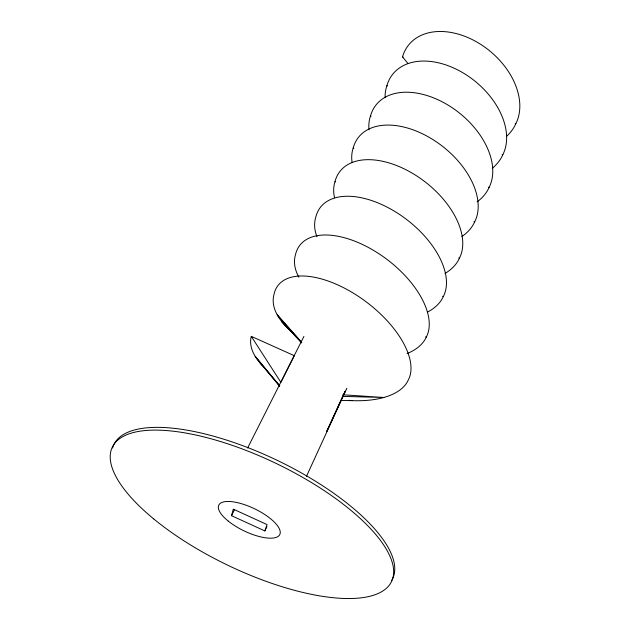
<?xml version="1.0" encoding="UTF-8"?>
<svg xmlns="http://www.w3.org/2000/svg" width="630" height="630" viewBox="0 0 630 630"><rect width="100%" height="100%" fill="white"/><g stroke="black" fill="none" stroke-linecap="round" stroke-linejoin="round"><path stroke-width="0.94" d="M231.533 515.687L233.289 509.15L267.065 524.585L264.844 530.925L231.533 515.687L234.573 509.528M306.479 476.312L346.846 388.253M264.844 530.925L266.931 526.483M247.621 447.993L303.92 336.404M340.972 400.467L352.454 400.641A81.601 40.438 14.3 0 0 408.209 380.158A80.585 40.21 37 0 0 356.446 295.092A80.585 40.21 37 0 0 274.042 294.289A79.215 41.966 14 0 0 290.8 330.805M342.822 396.396L383.82 397.475L342.862 394.789M348.555 400.326L352.454 400.641M506.725 136.198A67.489 47.132 11.6 0 0 515.828 123.716A66.796 46.691 39.6 0 0 477.965 42.683A66.796 46.691 39.6 0 0 402.515 56.826L403.082 57.07M515.245 123.464L515.828 123.716M385.119 97.689A67.489 47.132 11.6 0 1 386.891 85.704L387.474 85.956M502.189 154.539L502.779 154.799A69.19 46.636 12.2 0 1 492.29 168.289M369.022 129.811A69.19 46.636 12.2 0 1 370.471 116.046L371.07 116.314M488.447 187.228L489.061 187.496A70.977 46.014 12.6 0 1 477.099 201.868M352.115 162.532A70.977 46.014 12.6 0 1 353.202 147.979L353.808 148.247M473.981 221.658L474.61 221.933A72.859 45.265 13.1 0 1 461.869 236.518M334.593 197.82A72.859 45.265 13.1 0 1 335.002 181.621L335.625 181.897M458.727 257.969L459.372 258.253A74.86 44.352 13.4 0 1 445.04 273.444M442.614 296.313L443.276 296.604A76.97 43.265 13.8 0 1 427.282 312.212M425.565 336.869L426.25 337.176A79.215 41.966 14 0 1 407.074 353.587M251.283 336.357L294.32 355.69L280.878 382.339L251.283 336.357A81.601 40.438 14.3 0 0 261.993 365.124M288.162 328.458L301.707 342.421M297.557 338.019L281.893 321.765L301.691 342.94M300.282 340.846L301.644 342.263M301.211 341.854L277.216 314.835L301.471 342.35M260.174 363.124L279.681 386.001M279.689 385.749L255.181 356.344L279.649 386.19M402.515 56.826L408.004 63.606M426.25 337.176A78.262 41.69 37.2 0 0 376.96 252.465A78.262 41.69 37.2 0 0 295.509 254.607A76.97 43.265 13.8 0 0 298.872 277.2M443.276 296.604A76.072 42.942 37.5 0 0 396.278 212.341A76.072 42.942 37.5 0 0 315.795 217.106A74.86 44.352 13.4 0 0 316.977 236.699M335.002 181.621A74.001 43.998 37.8 0 1 414.485 174.526A74.001 43.998 37.8 0 1 459.372 258.253M370.471 116.046A70.206 45.612 38.6 0 1 447.938 105.037A70.206 45.612 38.6 0 1 489.061 187.496M353.202 147.979A72.048 44.88 38.1 0 1 431.676 138.813A72.048 44.88 38.1 0 1 474.61 221.933M386.891 85.704A68.457 46.21 39.1 0 1 463.349 73.041A68.457 46.21 39.1 0 1 502.779 154.799M112.589 447.985A154.665 56.59 25.7 0 1 275.893 459.711A154.665 56.59 25.7 0 1 391.592 580.553M345.13 391.246L326.781 431.345L345.145 391.301M228.296 521.128A33.862 12.238 25.7 0 0 279.507 535.035A33.862 12.238 25.7 0 0 240.085 503.307A33.862 12.238 25.7 0 0 228.296 521.128M153.689 518.899A154.925 56.338 25.7 0 0 389.521 584.86A154.925 56.338 25.7 0 0 212.625 439.22A154.925 56.338 25.7 0 0 153.689 518.899"/></g></svg>
